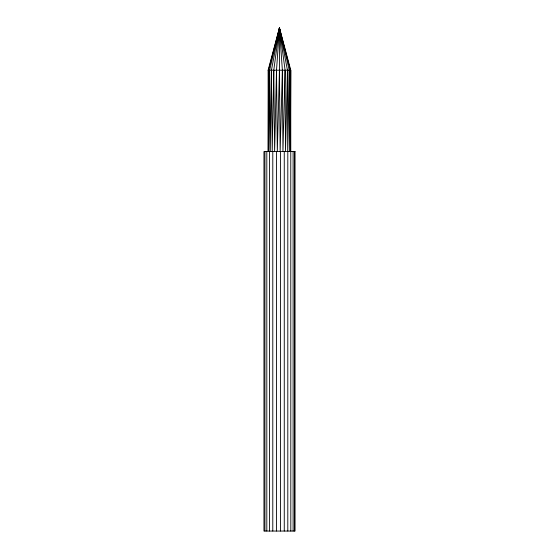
<?xml version="1.0" encoding="UTF-8"?>
<svg xmlns="http://www.w3.org/2000/svg" width="559" height="559" viewBox="0 0 559 559"><rect width="100%" height="100%" fill="white"/><g stroke="black" fill="none" stroke-linecap="round" stroke-linejoin="round"><path stroke-width="0.84" d="M268.117 70.21L290.764 70.21L290.407 151.58L290.373 70.21L279.437 27.95L268.502 70.21L268.208 151.58L268.117 70.21L279.437 27.95L290.764 70.21L290.813 531.05M290.373 70.21L289.359 151.58L289.248 70.21L279.437 27.95L269.634 70.21L268.914 151.58L268.502 70.21M289.248 70.21L287.689 151.58L287.445 70.21L279.437 27.95L271.429 70.21L270.276 151.58L269.634 70.21M287.445 70.21L285.502 151.58L285.097 70.21L279.437 27.95L273.777 70.21L272.219 151.58L271.429 70.21M285.097 70.21L282.938 151.58L282.372 70.21L279.437 27.95L276.509 70.21L274.616 151.58L273.777 70.21M279.437 27.95L279.437 70.21L277.32 151.58L276.509 70.21M282.372 70.21L280.15 151.58L279.437 70.21M294.558 151.58L294.558 531.05M293.112 151.58L293.112 531.05M287.801 151.58L287.801 531.05M284.258 151.58L284.258 531.05M280.415 151.58L280.415 531.05M276.516 151.58L276.516 531.05M272.792 151.58L272.792 531.05M269.487 151.58L269.487 531.05M266.811 151.58L266.811 531.05M264.924 151.58L264.924 531.05M295.047 151.58L263.953 151.58L263.953 531.05L295.047 531.05L295.047 151.58"/></g></svg>
